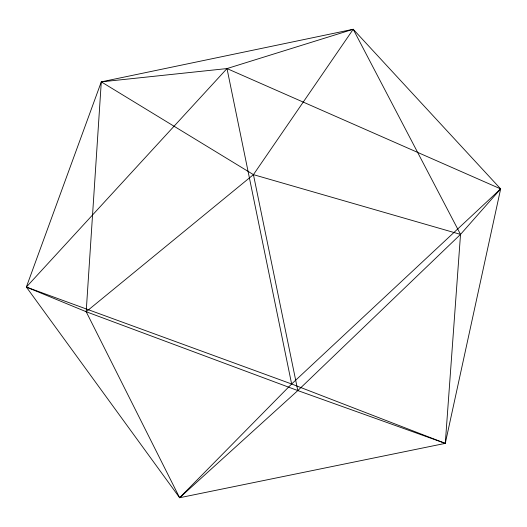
<?xml version="1.0" encoding="UTF-8"?>
<svg xmlns="http://www.w3.org/2000/svg" width="527" height="527" viewBox="0 0 527 527"><rect width="100%" height="100%" fill="white"/><g stroke="black" fill="none" stroke-linecap="round" stroke-linejoin="round"><path stroke-width="0.79" d="M86.184 311.727L101.296 81.863L353.215 29.268L500.65 188.897L445.282 443.372L179.628 497.732L26.35 287.057L101.296 81.863L226.999 68.569L353.215 29.268L460.526 234.39L445.282 443.372L297.808 390.579L86.184 311.727L26.35 287.057L226.999 68.569L500.65 188.897L460.526 234.39L297.808 390.579L179.628 497.732L86.184 311.727L253.434 174.641L353.215 29.268M179.628 497.732L291.635 383.992L500.65 188.897M101.296 81.863L253.434 174.641L460.526 234.39M26.35 287.057L291.635 383.992L445.282 443.372M253.434 174.641L297.808 390.579M226.999 68.569L291.635 383.992"/></g></svg>
